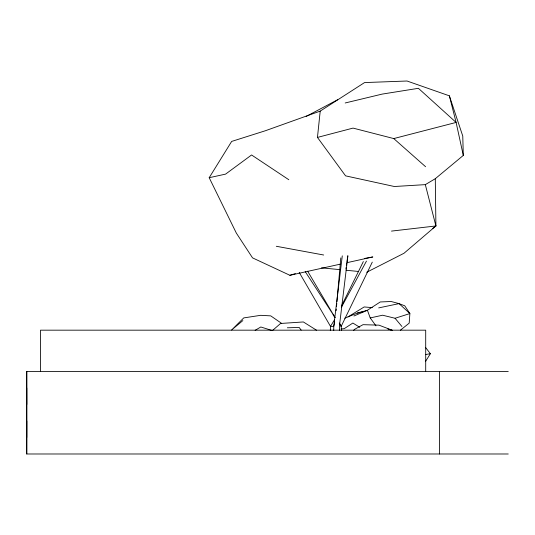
<?xml version="1.0" encoding="UTF-8"?>
<svg xmlns="http://www.w3.org/2000/svg" width="535" height="535" viewBox="0 0 535 535"><rect width="100%" height="100%" fill="white"/><g stroke="black" fill="none" stroke-linecap="round" stroke-linejoin="round"><path stroke-width="0.8" d="M26.75 437.483L26.75 371.451L508.25 371.451M508.25 453.988L26.75 453.988L26.75 371.451M26.75 453.988L26.797 420.965M333.733 330.55L333.753 326.39L342.273 255.85M330.342 330.55L330.503 326.39L334.649 319.542M336.134 310.741L336.281 309.09M336.495 306.615L336.789 303.312M336.936 301.66L340.802 257.91M317.456 137.421L320.211 111.106L364.549 82.577L407.035 81.012L449.367 95.832L462.768 136.071L463.297 155.431L435.296 178.703L425.325 184.635L394.342 186.508L345.57 175.854L317.456 137.421L353.04 128.099L393.747 138.572L425.592 166.726M347.897 255.85L339.377 326.39L339.598 330.55M345.911 269.025L346.145 267.373M346.379 265.721L346.733 263.247M346.968 261.595L347.79 255.824M334.696 321.909L333.753 326.39L330.503 326.39L299.185 272.348M372.28 262.137L341.169 326.39L341.457 330.55M341.711 305.505L363.339 261.555M341.437 307.197L366.468 261.087M340.307 264.15L289.91 275.298L252.547 257.877L236.343 233.106L209.192 177.707L231.662 141.427L265.266 130.781L320.211 111.106M425.519 361.446L430.374 353.702L425.76 347.73M353.548 330.436L354.672 329.292L363.038 324.671L378.994 325.16L392.576 330.362M272.375 330.603L280.581 323.468L303.365 321.956L316.466 330.169M435.296 178.703L435.911 225.957L403.992 253.269L366.676 272.262M242.87 320.579L231.568 330.021L243.766 317.904L260.692 315.316L270.743 315.871L281.437 323.24M400.414 330.175L409.181 323.173L409.884 313.563L404.761 305.819L399.063 303.626L391.165 301.506L380.265 301.961L367.411 310.267L353.923 315.998M432.654 228.452L435.911 225.957L425.325 184.635M348.038 316.874L364.174 306.95L372.293 307.638M255.128 330.309L260.819 326.992L271.606 330.362M306.174 116.423L337.679 99.717M344.741 318.191L357.373 313.062L367.411 310.267L370.227 317.93L375.958 325.828M370.227 317.93L382.605 315.215L395.071 318.265L409.884 313.563L399.063 303.626L378.686 307.899M289.91 275.298L295.387 273.599M393.747 138.572L456.108 122.435L449.367 95.832M345.195 102.974L382.137 94.106L418.403 88.308L456.108 122.435L463.297 155.431M357.373 313.062L364.509 311.437M346.814 262.712L372.821 256.954L364.669 258.432M209.192 177.707L225.576 174.122L251.577 154.969L288.806 179.72M425.552 354.544L430.374 353.702M341.129 328.998L344.313 328.617L352.853 323.04L359.734 327.28M391.48 231.1L435.911 225.957M287.342 327.794L299.145 327.44L301.158 330.088M321.488 267.848L340.387 269.693M346.138 270.255L358.463 271.459M276.301 246.274L323.682 255.008M387.902 329.005L391.747 330.262M395.071 318.265L401.905 326.464M333.098 314.767L335.004 317.489M339.27 323.648L341.169 326.39L339.491 323.033M305.244 271.626L335.024 317.476L307.632 271.178M26.757 387.962L26.797 404.473M439.462 371.451L439.462 453.988M425.706 371.451L425.706 330.175L40.506 330.175L40.506 371.451"/></g></svg>
